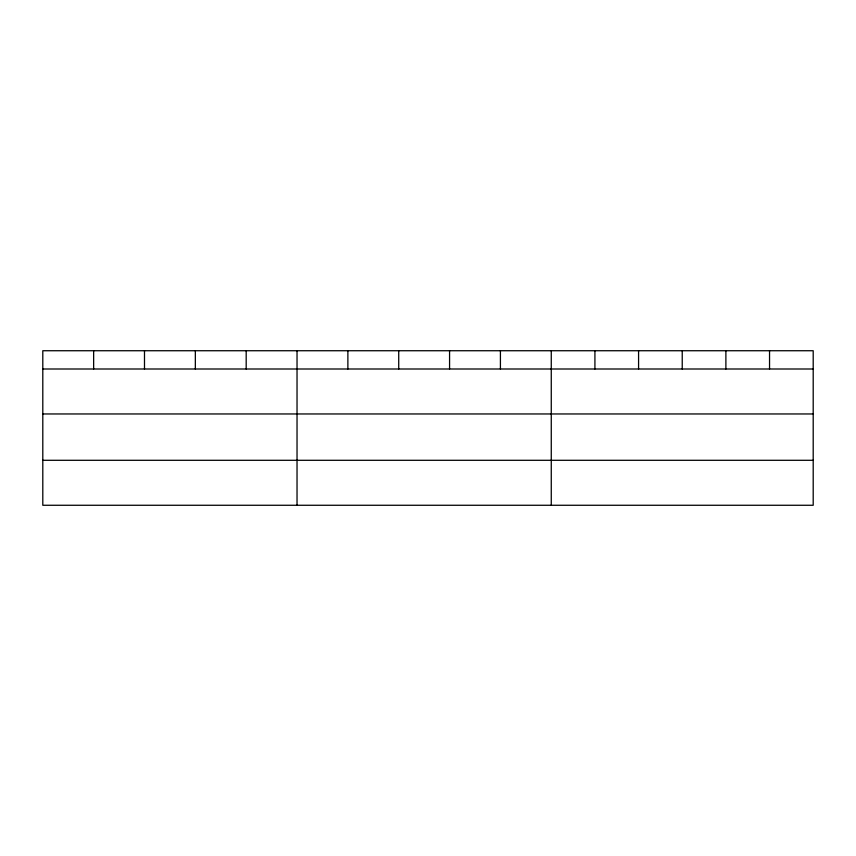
<?xml version="1.0" encoding="UTF-8"?>
<svg xmlns="http://www.w3.org/2000/svg" width="856" height="856" viewBox="0 0 856 856"><rect width="100%" height="100%" fill="white"/><g stroke="black" fill="none" stroke-linecap="round" stroke-linejoin="round"><path stroke-width="1.28" d="M813.2 413.962L813.2 350.735L42.8 350.735L42.8 505.265L813.2 505.265L813.2 413.962L42.8 413.962M42.8 369L813.2 369M42.8 460.293L813.2 460.293M769.544 350.735L769.544 369M725.888 350.735L725.888 369M682.232 350.735L682.232 369M638.576 350.735L638.576 369M594.92 350.735L594.92 369M551.264 350.735L551.264 505.265M500.418 350.735L500.418 369M449.571 350.735L449.571 369M398.725 350.735L398.725 369M347.878 350.735L347.878 369M297.032 350.735L297.032 505.265M246.186 350.735L246.186 369M195.339 350.735L195.339 369M144.493 350.735L144.493 369M93.646 350.735L93.646 369"/></g></svg>
